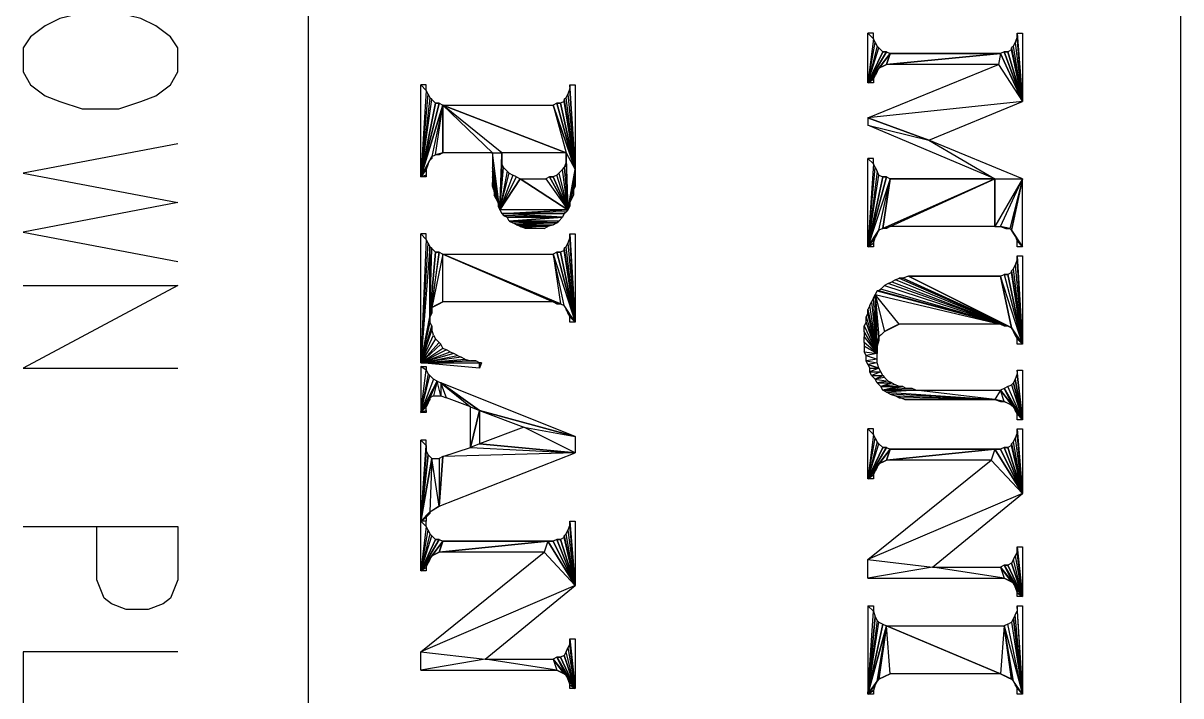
# Model space of a CAD drawing. Header units: metres. Extents: x 0 to 1000, y 0 to 1134.
# Drawn here: x 106.29 to 146.23, y 152.89 to 176.1 of the extents above; entities that cross this region are included whole.
import ezdxf

# ---------------------------------------------------------------- set-up
doc = ezdxf.new("R2010")
doc.units = ezdxf.units.M
doc.layers.add('PLOTS_FINAL', color=1, linetype='Continuous')
doc.layers.add('ROADS', color=1, linetype='Continuous')

msp = doc.modelspace()

# ---------------------------------------------------------------- linework, layer by layer
at = {"layer": 'PLOTS_FINAL', "color": 1}
for points in [[(111.626, 175.246), (111.372, 175.627), (110.864, 176.008), (110.356, 176.262), (109.594, 176.452), (108.324, 176.452), (107.562, 176.262), (107.054, 176.008), (106.546, 175.627), (106.292, 175.246), (106.292, 174.42), (106.546, 173.976), (107.054, 173.595), (107.562, 173.404), (108.324, 173.15), (109.594, 173.15), (110.356, 173.404), (110.864, 173.595), (111.372, 173.976), (111.626, 174.42)], [(135.629, 175.754), (135.438, 175.754), (135.629, 175.563)], [(135.438, 175.754), (135.629, 175.563), (135.438, 174.039)], [(140.772, 173.404), (140.582, 175.627), (140.582, 175.754)], [(140.772, 173.404), (140.582, 175.754), (140.772, 175.754)], [(135.438, 174.039), (135.692, 175.436), (135.629, 175.563)], [(135.756, 175.309), (135.438, 174.039), (135.692, 175.436)], [(140.772, 173.404), (140.455, 175.309), (140.518, 175.436)], [(140.518, 175.436), (140.772, 173.404), (140.582, 175.627)], [(135.438, 174.039), (135.819, 175.246), (135.756, 175.309)], [(135.946, 175.119), (135.438, 174.039), (135.819, 175.246)], [(136.2, 175.055), (135.438, 174.039), (136.073, 175.119)], [(135.946, 175.119), (136.073, 175.119), (135.438, 174.039)], [(135.819, 174.547), (136.2, 175.055), (135.438, 174.039)], [(136.073, 174.674), (135.819, 174.547), (136.2, 175.055)], [(136.073, 175.119), (135.946, 175.119)], [(140.01, 175.055), (139.947, 174.674), (136.073, 174.674)], [(136.2, 175.055), (140.01, 175.055), (136.073, 174.674)], [(140.01, 175.055), (136.2, 175.055)], [(140.01, 175.055), (139.947, 174.674), (140.772, 173.404)], [(140.137, 175.119), (140.01, 175.055), (140.772, 173.404)], [(140.137, 175.119), (140.264, 175.119)], [(140.264, 175.119), (140.137, 175.119), (140.772, 173.404)], [(140.264, 175.119), (140.772, 173.404), (140.391, 175.182)], [(140.391, 175.246), (140.772, 173.404), (140.455, 175.309)], [(140.772, 173.404), (140.391, 175.182), (140.391, 175.246)], [(139.947, 174.674), (140.772, 173.404), (135.438, 172.833)], [(135.438, 174.039), (135.756, 174.42), (135.819, 174.547)], [(136.073, 174.674), (135.946, 174.611), (135.819, 174.547)], [(135.692, 174.293), (135.438, 174.039), (135.756, 174.42)], [(135.438, 174.039), (135.629, 174.166), (135.692, 174.293)], [(135.629, 174.039), (135.438, 174.039), (135.629, 174.166)], [(120.198, 173.976), (120.008, 173.976), (120.198, 173.785)], [(120.008, 173.976), (120.198, 173.785), (120.008, 170.801)], [(120.008, 170.801), (120.262, 173.658), (120.198, 173.785)], [(125.151, 173.849), (125.088, 173.658), (125.342, 171.055)], [(125.151, 173.849), (125.342, 171.055), (125.151, 173.976)], [(125.342, 171.055), (125.151, 173.976), (125.342, 173.976)], [(120.325, 173.531), (120.008, 170.801), (120.262, 173.658)], [(120.008, 170.801), (120.389, 173.468), (120.325, 173.531)], [(120.516, 173.341), (120.008, 170.801), (120.389, 173.468)], [(124.834, 173.341), (125.342, 171.055), (124.961, 173.404)], [(124.961, 173.468), (125.342, 171.055), (125.024, 173.531)], [(125.342, 171.055), (124.961, 173.404), (124.961, 173.468)], [(125.342, 171.055), (125.024, 173.531), (125.088, 173.658)], [(140.772, 173.404), (135.438, 172.833), (137.534, 172.071)], [(120.643, 173.341), (120.77, 173.277), (120.008, 170.801)], [(120.516, 173.341), (120.643, 173.341), (120.008, 170.801)], [(120.77, 173.277), (120.389, 171.499), (120.008, 170.801)], [(120.516, 171.563), (120.77, 173.277), (120.389, 171.499)], [(120.643, 173.341), (120.516, 173.341)], [(120.77, 171.626), (120.516, 171.563), (120.77, 173.277)], [(125.024, 171.626), (122.802, 171.626), (120.77, 173.277)], [(122.802, 171.626), (120.77, 173.277), (122.484, 171.626)], [(120.77, 173.277), (122.484, 171.626), (120.77, 171.626)], [(120.77, 173.277), (124.58, 173.277), (125.024, 171.626)], [(124.707, 173.341), (124.58, 173.277), (125.342, 171.055)], [(124.58, 173.277), (125.024, 171.626), (125.342, 171.055)], [(124.707, 173.341), (124.834, 173.341)], [(124.834, 173.341), (124.707, 173.341), (125.342, 171.055)], [(135.438, 172.833), (135.438, 172.579), (137.534, 172.071)], [(135.438, 172.579), (137.534, 172.071), (139.82, 170.737)], [(137.534, 172.071), (139.82, 170.737), (140.772, 170.737)], [(120.325, 171.372), (120.389, 171.499), (120.008, 170.801)], [(120.008, 170.801), (120.262, 171.245), (120.325, 171.372)], [(120.389, 171.436), (120.325, 171.372), (120.389, 171.499)], [(120.77, 171.626), (120.643, 171.563), (120.516, 171.563)], [(122.484, 171.118), (122.738, 169.658), (122.484, 171.626)], [(122.738, 169.658), (122.484, 171.626), (122.802, 171.626)], [(122.738, 169.658), (122.802, 171.563), (122.802, 171.626)], [(122.802, 171.372), (122.738, 169.658), (122.802, 171.563)], [(122.802, 171.372), (122.802, 171.245), (122.738, 169.658)], [(125.024, 171.626), (125.024, 171.436), (125.088, 169.658)], [(125.024, 171.626), (125.342, 171.055), (125.088, 169.658)], [(125.024, 171.436), (125.024, 171.309), (125.088, 169.658)], [(135.629, 171.436), (135.438, 171.436), (135.629, 171.245)], [(135.438, 171.436), (135.629, 171.245), (135.438, 168.388)], [(120.198, 171.055), (120.008, 170.801), (120.262, 171.245)], [(120.198, 171.055), (120.198, 170.864), (120.008, 170.801)], [(122.484, 171.118), (122.484, 170.991), (122.738, 169.658)], [(122.484, 170.991), (122.484, 170.801), (122.738, 169.658)], [(122.738, 169.658), (122.865, 171.118), (122.802, 171.245)], [(122.992, 170.991), (122.738, 169.658), (122.865, 171.118)], [(122.738, 169.658), (123.056, 170.928), (122.992, 170.991)], [(124.77, 170.928), (125.088, 169.658), (124.897, 171.055)], [(125.088, 169.658), (124.897, 171.055), (124.961, 171.118)], [(125.024, 171.309), (124.961, 171.118), (125.088, 169.658)], [(125.342, 171.055), (125.342, 170.864), (125.088, 169.658)], [(135.438, 168.388), (135.692, 171.118), (135.629, 171.245)], [(135.756, 170.991), (135.438, 168.388), (135.692, 171.118)], [(135.438, 168.388), (135.819, 170.864), (135.756, 170.991)], [(120.198, 170.864), (120.198, 170.801), (120.008, 170.801)], [(122.484, 170.61), (122.675, 169.912), (122.484, 170.801)], [(122.675, 169.912), (122.484, 170.801), (122.738, 169.658)], [(122.675, 169.912), (122.484, 170.483), (122.484, 170.61)], [(123.183, 170.864), (122.738, 169.658), (123.056, 170.928)], [(122.738, 169.658), (123.31, 170.801), (123.183, 170.864)], [(123.437, 170.737), (122.738, 169.658), (123.31, 170.801)], [(125.088, 169.658), (122.738, 169.658), (123.437, 170.737)], [(123.437, 170.737), (124.326, 170.737), (125.088, 169.658)], [(124.326, 170.737), (125.088, 169.658), (124.453, 170.801)], [(124.453, 170.801), (124.58, 170.801)], [(124.58, 170.801), (124.453, 170.801), (125.088, 169.658)], [(124.58, 170.801), (125.088, 169.658), (124.707, 170.864)], [(125.088, 169.658), (124.707, 170.864), (124.77, 170.928)], [(125.342, 170.864), (125.342, 170.674), (125.088, 169.658)], [(125.342, 170.674), (125.151, 169.912), (125.088, 169.658)], [(125.278, 170.356), (125.342, 170.674), (125.151, 169.912)], [(125.342, 170.483), (125.278, 170.356), (125.342, 170.674)], [(135.946, 170.801), (135.438, 168.388), (135.819, 170.864)], [(136.2, 170.737), (135.438, 168.388), (136.073, 170.801)], [(135.946, 170.801), (136.073, 170.801), (135.438, 168.388)], [(135.819, 168.959), (136.2, 170.737), (135.438, 168.388)], [(135.946, 169.023), (135.819, 168.959), (136.2, 170.737)], [(136.073, 170.801), (135.946, 170.801)], [(136.2, 169.086), (139.82, 170.737), (135.946, 169.023)], [(136.2, 170.737), (139.82, 170.737), (135.946, 169.023)], [(139.82, 169.086), (136.2, 169.086), (139.82, 170.737)], [(139.82, 170.737), (136.2, 170.737)], [(139.82, 169.086), (140.01, 169.086), (140.772, 170.737)], [(139.82, 170.737), (140.772, 170.737), (139.82, 169.086)], [(140.01, 169.086), (140.772, 170.737), (140.328, 169.023)], [(140.772, 170.737), (140.328, 169.023), (140.391, 168.959)], [(140.772, 170.737), (140.391, 168.959), (140.772, 168.388)], [(122.548, 170.293), (122.675, 169.912), (122.484, 170.483)], [(122.548, 170.293), (122.548, 170.166), (122.675, 169.912)], [(122.548, 170.166), (122.611, 170.039), (122.675, 169.912)], [(125.278, 170.356), (125.278, 170.166), (125.151, 169.912)], [(125.278, 170.166), (125.215, 170.039), (125.151, 169.912)], [(122.675, 169.912), (122.675, 169.785), (122.738, 169.658)], [(125.151, 169.912), (125.151, 169.785), (125.088, 169.658)], [(122.802, 169.531), (125.088, 169.658), (122.738, 169.658)], [(125.024, 169.594), (122.802, 169.531), (125.088, 169.658)], [(122.802, 169.531), (124.961, 169.531), (125.024, 169.594)], [(122.865, 169.467), (124.897, 169.404), (122.802, 169.531)], [(124.897, 169.404), (122.802, 169.531), (124.961, 169.531)], [(122.865, 169.467), (122.992, 169.404), (124.897, 169.404)], [(122.992, 169.404), (124.897, 169.404), (123.056, 169.277)], [(124.897, 169.404), (124.77, 169.277), (123.056, 169.277)], [(123.056, 169.277), (123.183, 169.213), (124.707, 169.213)], [(124.77, 169.277), (123.056, 169.277), (124.707, 169.213)], [(123.183, 169.213), (124.707, 169.213), (123.31, 169.15)], [(124.707, 169.213), (123.31, 169.15), (124.58, 169.15)], [(123.31, 169.15), (124.58, 169.15), (123.437, 169.086)], [(124.58, 169.15), (124.389, 169.086), (123.437, 169.086)], [(124.389, 169.086), (123.437, 169.086), (124.262, 169.023)], [(123.437, 169.086), (124.262, 169.023), (123.627, 169.023)], [(135.438, 168.388), (135.756, 168.832), (135.819, 168.959)], [(136.2, 169.086), (136.073, 169.023), (135.946, 169.023)], [(140.01, 169.086), (140.201, 169.023), (140.328, 169.023)], [(140.455, 168.832), (140.518, 168.769), (140.391, 168.959)], [(140.518, 168.769), (140.391, 168.959), (140.772, 168.388)], [(120.198, 168.832), (120.008, 168.832), (120.198, 168.642)], [(120.008, 168.832), (120.198, 168.642), (120.008, 164.387)], [(120.008, 164.387), (120.262, 168.515), (120.198, 168.642)], [(125.088, 168.515), (125.342, 165.784), (125.151, 168.705)], [(125.342, 165.784), (125.151, 168.705), (125.151, 168.832)], [(125.342, 165.784), (125.151, 168.832), (125.342, 168.832)], [(135.692, 168.705), (135.438, 168.388), (135.756, 168.832)], [(135.438, 168.388), (135.629, 168.515), (135.692, 168.705)], [(140.518, 168.769), (140.582, 168.578), (140.772, 168.388)], [(140.582, 168.578), (140.772, 168.388), (140.582, 168.388)], [(120.325, 168.388), (120.008, 164.387), (120.262, 168.515)], [(120.008, 164.387), (120.325, 165.975), (120.325, 168.388)], [(120.325, 165.975), (120.389, 168.324), (120.325, 168.388)], [(120.516, 168.197), (120.325, 165.975), (120.389, 168.324)], [(120.389, 166.292), (120.643, 168.197), (120.325, 165.975)], [(120.516, 168.197), (120.643, 168.197), (120.325, 165.975)], [(120.77, 168.134), (120.389, 166.292), (120.643, 168.197)], [(120.643, 168.197), (120.516, 168.197)], [(124.707, 168.197), (124.58, 168.134), (125.342, 165.784)], [(124.707, 168.197), (124.834, 168.197)], [(124.834, 168.197), (124.707, 168.197), (125.342, 165.784)], [(124.834, 168.197), (125.342, 165.784), (124.961, 168.261)], [(124.961, 168.324), (125.342, 165.784), (125.024, 168.388)], [(125.342, 165.784), (124.961, 168.261), (124.961, 168.324)], [(125.342, 165.784), (125.024, 168.388), (125.088, 168.515)], [(135.629, 168.388), (135.438, 168.388), (135.629, 168.515)], [(120.77, 166.483), (120.77, 168.134), (120.389, 166.292)], [(124.58, 166.483), (120.77, 166.483), (120.77, 168.134)], [(124.58, 166.483), (124.834, 166.419), (120.77, 168.134)], [(124.834, 166.419), (120.77, 168.134), (124.58, 168.134)], [(124.834, 166.419), (124.961, 166.356), (124.58, 168.134)], [(124.961, 166.356), (124.58, 168.134), (125.342, 165.784)], [(140.518, 167.753), (140.772, 165.022), (140.582, 167.943)], [(140.772, 165.022), (140.582, 167.943), (140.582, 168.07)], [(140.772, 165.022), (140.582, 168.07), (140.772, 168.07)], [(136.645, 167.308), (140.264, 165.657), (136.835, 167.372)], [(140.264, 165.657), (136.835, 167.372), (140.391, 165.594)], [(136.835, 167.372), (140.01, 167.372)], [(140.01, 167.372), (136.835, 167.372), (140.391, 165.594)], [(140.772, 165.022), (140.01, 167.372), (140.137, 167.435)], [(140.391, 165.594), (140.772, 165.022), (140.01, 167.372)], [(140.137, 167.435), (140.264, 167.435)], [(140.264, 167.435), (140.137, 167.435), (140.772, 165.022)], [(140.264, 167.435), (140.772, 165.022), (140.391, 167.499)], [(140.391, 167.562), (140.772, 165.022), (140.455, 167.626)], [(140.772, 165.022), (140.391, 167.499), (140.391, 167.562)], [(140.772, 165.022), (140.455, 167.626), (140.518, 167.753)], [(140.264, 165.657), (135.883, 166.927), (136.01, 167.054)], [(136.01, 167.054), (140.264, 165.657), (136.137, 167.118)], [(140.264, 165.657), (136.137, 167.118), (136.264, 167.181)], [(136.264, 167.181), (140.264, 165.657), (136.391, 167.245)], [(140.264, 165.657), (136.391, 167.245), (136.518, 167.308)], [(136.518, 167.308), (136.645, 167.308)], [(136.645, 167.308), (136.518, 167.308), (140.264, 165.657)], [(135.565, 166.483), (135.756, 164.705), (135.629, 166.61)], [(135.756, 164.705), (135.629, 166.61), (135.692, 166.737)], [(135.692, 166.737), (140.01, 165.721), (135.756, 166.864)], [(140.01, 165.721), (136.518, 165.721), (135.692, 166.737)], [(136.518, 165.721), (135.692, 166.737), (136.01, 165.467)], [(135.692, 166.737), (136.01, 165.467), (135.819, 165.276)], [(135.819, 165.276), (135.756, 164.959), (135.692, 166.737)], [(135.756, 164.959), (135.692, 166.737), (135.756, 164.705)], [(140.01, 165.721), (135.756, 166.864), (140.264, 165.657)], [(135.756, 166.864), (135.819, 166.864)], [(135.819, 166.864), (135.756, 166.864), (140.264, 165.657)], [(135.819, 166.864), (140.264, 165.657), (135.883, 166.927)], [(120.389, 166.292), (120.389, 166.102), (120.325, 165.975)], [(120.389, 166.292), (120.643, 166.419), (120.77, 166.483)], [(120.516, 166.356), (120.389, 166.292), (120.643, 166.419)], [(124.58, 166.483), (124.707, 166.419), (124.834, 166.419)], [(124.961, 166.356), (125.024, 166.229), (125.342, 165.784)], [(125.024, 166.229), (125.088, 166.102), (125.342, 165.784)], [(135.438, 166.229), (135.756, 164.705), (135.502, 166.356)], [(135.756, 164.705), (135.438, 166.102), (135.438, 166.229)], [(135.756, 164.705), (135.502, 166.356), (135.565, 166.483)], [(120.325, 165.784), (120.008, 164.387), (120.325, 165.975)], [(120.008, 164.387), (120.389, 165.657), (120.325, 165.784)], [(125.088, 166.102), (125.151, 165.975), (125.342, 165.784)], [(125.151, 165.975), (125.342, 165.784), (125.151, 165.784)], [(135.311, 165.657), (135.756, 164.705), (135.375, 165.784)], [(135.375, 165.975), (135.756, 164.705), (135.438, 166.102)], [(135.756, 164.705), (135.375, 165.784), (135.375, 165.975)], [(120.389, 165.53), (120.008, 164.387), (120.389, 165.657)], [(120.008, 164.387), (120.452, 165.34), (120.389, 165.53)], [(135.756, 164.705), (135.311, 165.467), (135.311, 165.657)], [(135.311, 165.276), (135.756, 164.705), (135.311, 165.467)], [(136.01, 165.467), (135.946, 165.403), (135.819, 165.276)], [(136.518, 165.721), (136.391, 165.657), (136.01, 165.467)], [(136.01, 165.467), (136.264, 165.594), (136.391, 165.657)], [(136.137, 165.53), (136.01, 165.467), (136.264, 165.594)], [(140.01, 165.721), (140.137, 165.657), (140.264, 165.657)], [(140.391, 165.594), (140.455, 165.467), (140.772, 165.022)], [(140.772, 165.022), (140.518, 165.34), (140.455, 165.467)], [(120.516, 165.213), (120.008, 164.387), (120.452, 165.34)], [(120.008, 164.387), (120.643, 165.086), (120.516, 165.213)], [(120.706, 165.022), (120.008, 164.387), (120.643, 165.086)], [(120.008, 164.387), (120.77, 164.895), (120.706, 165.022)], [(135.756, 164.705), (135.311, 165.086), (135.311, 165.276)], [(135.311, 164.959), (135.756, 164.705), (135.311, 165.086)], [(135.311, 164.959), (135.311, 164.768), (135.756, 164.705)], [(135.819, 165.276), (135.819, 165.149), (135.756, 164.959)], [(135.756, 164.959), (135.756, 164.832), (135.756, 164.705)], [(140.582, 165.213), (140.772, 165.022), (140.518, 165.34)], [(140.582, 165.213), (140.772, 165.022), (140.582, 165.022)], [(120.897, 164.832), (120.008, 164.387), (120.77, 164.895)], [(120.008, 164.387), (121.024, 164.768), (120.897, 164.832)], [(121.151, 164.705), (120.008, 164.387), (121.024, 164.768)], [(120.008, 164.387), (121.278, 164.641), (121.151, 164.705)], [(121.405, 164.578), (120.008, 164.387), (121.278, 164.641)], [(120.008, 164.387), (121.532, 164.514), (121.405, 164.578)], [(135.311, 164.768), (135.756, 164.705), (135.375, 164.641)], [(135.756, 164.705), (135.375, 164.641), (135.756, 164.514)], [(135.375, 164.641), (135.756, 164.514), (135.375, 164.451)], [(121.722, 164.451), (120.008, 164.387), (121.532, 164.514)], [(121.913, 164.451), (120.008, 164.387), (122.04, 164.387)], [(121.722, 164.451), (121.913, 164.451), (120.008, 164.387)], [(120.008, 164.387), (122.04, 164.387), (122.04, 164.197)], [(120.008, 162.673), (120.198, 164.133), (120.008, 164.26)], [(120.198, 164.133), (120.008, 164.26), (120.198, 164.26)], [(121.913, 164.451), (121.722, 164.451)], [(122.103, 164.387), (122.04, 164.387)], [(122.04, 164.387), (122.103, 164.387), (122.04, 164.197)], [(135.756, 164.514), (135.375, 164.451), (135.756, 164.387)], [(135.375, 164.451), (135.756, 164.387), (135.438, 164.324)], [(135.756, 164.387), (135.438, 164.324), (135.819, 164.197)], [(135.438, 164.324), (135.502, 164.197), (135.819, 164.197)], [(135.502, 164.197), (135.819, 164.197), (135.502, 164.07)], [(135.819, 164.197), (135.502, 164.07), (135.883, 164.07)], [(120.262, 164.006), (120.008, 162.673), (120.198, 164.133)], [(120.008, 162.673), (120.325, 163.943), (120.262, 164.006)], [(120.452, 163.816), (120.008, 162.673), (120.325, 163.943)], [(120.008, 162.673), (120.579, 163.752), (120.452, 163.816)], [(135.502, 164.07), (135.883, 164.07), (135.565, 163.943)], [(135.883, 164.07), (135.565, 163.943), (135.946, 163.943)], [(135.565, 163.943), (135.946, 163.943), (135.692, 163.816)], [(135.946, 163.943), (136.01, 163.879), (135.692, 163.816)], [(136.01, 163.879), (135.692, 163.816), (136.137, 163.752)], [(135.692, 163.816), (136.137, 163.752), (135.756, 163.689)], [(140.518, 163.816), (140.455, 163.689), (140.772, 162.419)], [(140.582, 164.006), (140.518, 163.816), (140.772, 162.419)], [(140.582, 164.006), (140.772, 162.419), (140.582, 164.133)], [(140.772, 162.419), (140.582, 164.133), (140.772, 164.133)], [(120.325, 163.181), (120.008, 162.673), (120.579, 163.752)], [(120.579, 163.752), (120.452, 163.244), (120.325, 163.181)], [(120.706, 163.244), (120.579, 163.752), (120.452, 163.244)], [(120.706, 163.689), (120.706, 163.244), (120.579, 163.752)], [(120.706, 163.244), (120.897, 163.181), (120.706, 163.689)], [(120.897, 163.181), (120.706, 163.689), (121.722, 162.863)], [(120.706, 163.689), (121.722, 162.863), (122.04, 162.736)], [(120.706, 163.689), (122.04, 162.736), (125.342, 161.847)], [(136.137, 163.752), (135.756, 163.689), (136.264, 163.689)], [(135.756, 163.689), (136.264, 163.689), (135.883, 163.562)], [(136.264, 163.689), (136.391, 163.625), (135.883, 163.562)], [(136.391, 163.625), (135.883, 163.562), (136.518, 163.562)], [(135.883, 163.562), (136.518, 163.562), (135.946, 163.435)], [(136.645, 163.562), (136.772, 163.498), (135.946, 163.435)], [(136.518, 163.562), (136.645, 163.562), (135.946, 163.435)], [(136.962, 163.498), (135.946, 163.435), (137.089, 163.435)], [(136.772, 163.498), (136.962, 163.498), (135.946, 163.435)], [(135.946, 163.435), (137.089, 163.435), (136.073, 163.371)], [(136.073, 163.371), (139.82, 163.117), (137.089, 163.435)], [(139.82, 163.117), (136.2, 163.308), (136.073, 163.371)], [(136.645, 163.562), (136.518, 163.562)], [(136.962, 163.498), (136.772, 163.498)], [(139.82, 163.117), (137.089, 163.435), (140.01, 163.435)], [(139.82, 163.117), (140.137, 163.054), (140.01, 163.435)], [(140.01, 163.435), (140.455, 162.863), (140.137, 163.498)], [(140.137, 163.054), (140.01, 163.435), (140.391, 162.927)], [(140.01, 163.435), (140.391, 162.927), (140.455, 162.863)], [(140.137, 163.498), (140.772, 162.419), (140.264, 163.562)], [(140.455, 162.863), (140.137, 163.498), (140.772, 162.419)], [(140.772, 162.419), (140.264, 163.562), (140.391, 163.625)], [(140.455, 163.689), (140.391, 163.625), (140.772, 162.419)], [(120.325, 163.181), (120.325, 163.117), (120.008, 162.673)], [(120.008, 162.673), (120.262, 162.99), (120.325, 163.117)], [(120.198, 162.863), (120.008, 162.673), (120.262, 162.99)], [(136.391, 163.244), (139.82, 163.117), (136.2, 163.308)], [(136.518, 163.181), (136.581, 163.181), (136.391, 163.244)], [(136.581, 163.181), (136.391, 163.244), (139.82, 163.117)], [(136.581, 163.181), (136.708, 163.117), (139.82, 163.117)], [(139.82, 163.117), (140.01, 163.054), (140.137, 163.054)], [(140.137, 163.054), (140.264, 162.99), (140.391, 162.927)], [(120.008, 162.673), (120.198, 162.736), (120.198, 162.863)], [(120.198, 162.673), (120.008, 162.673), (120.198, 162.736)], [(121.722, 162.863), (122.04, 162.736), (121.722, 161.466)], [(122.04, 162.736), (122.04, 161.593), (121.722, 161.466)], [(122.04, 162.736), (123.564, 162.165), (125.342, 161.847)], [(140.455, 162.863), (140.518, 162.736), (140.772, 162.419)], [(140.518, 162.736), (140.582, 162.609), (140.772, 162.419)], [(140.582, 162.609), (140.772, 162.419), (140.582, 162.419)], [(123.564, 162.165), (122.04, 161.593), (125.342, 161.276)], [(123.564, 162.165), (125.342, 161.847), (125.342, 161.276)], [(135.629, 162.101), (135.438, 162.101), (135.629, 161.911)], [(135.438, 162.101), (135.629, 161.911), (135.438, 160.387)], [(135.438, 160.387), (135.692, 161.784), (135.629, 161.911)], [(135.756, 161.657), (135.438, 160.387), (135.692, 161.784)], [(140.772, 159.879), (140.455, 161.657), (140.518, 161.784)], [(140.518, 161.784), (140.772, 159.879), (140.582, 161.974)], [(140.772, 159.879), (140.582, 161.974), (140.582, 162.101)], [(140.772, 159.879), (140.582, 162.101), (140.772, 162.101)], [(120.198, 161.72), (120.008, 161.72), (120.198, 161.53)], [(120.008, 161.72), (120.198, 161.53), (120.008, 158.926)], [(120.198, 161.53), (120.198, 161.339), (120.008, 158.926)], [(121.722, 161.466), (125.342, 161.276), (120.77, 161.149)], [(122.04, 161.593), (121.722, 161.466), (125.342, 161.276)], [(135.438, 160.387), (135.819, 161.593), (135.756, 161.657)], [(135.946, 161.466), (135.438, 160.387), (135.819, 161.593)], [(136.2, 161.403), (135.438, 160.387), (136.073, 161.466)], [(135.946, 161.466), (136.073, 161.466), (135.438, 160.387)], [(135.819, 160.895), (136.2, 161.403), (135.438, 160.387)], [(136.073, 161.022), (135.819, 160.895), (136.2, 161.403)], [(136.073, 161.466), (135.946, 161.466)], [(139.82, 161.403), (139.693, 161.022), (136.073, 161.022)], [(136.2, 161.403), (139.82, 161.403), (136.073, 161.022)], [(139.82, 161.403), (136.2, 161.403)], [(139.82, 161.403), (139.693, 161.022), (140.772, 159.879)], [(139.82, 161.403), (140.01, 161.403)], [(140.01, 161.403), (139.82, 161.403), (140.772, 159.879)], [(140.137, 161.466), (140.01, 161.403), (140.772, 159.879)], [(140.137, 161.466), (140.264, 161.466)], [(140.264, 161.466), (140.137, 161.466), (140.772, 159.879)], [(140.264, 161.466), (140.772, 159.879), (140.391, 161.53)], [(140.391, 161.593), (140.772, 159.879), (140.455, 161.657)], [(140.772, 159.879), (140.391, 161.53), (140.391, 161.593)], [(120.198, 161.339), (120.262, 161.212), (120.008, 158.926)], [(120.262, 161.212), (120.389, 161.085), (120.008, 158.926)], [(120.389, 161.085), (120.325, 159.244), (120.008, 158.926)], [(120.325, 159.244), (120.643, 159.434), (120.389, 161.085)], [(120.389, 161.085), (120.643, 161.085), (120.643, 159.434)], [(125.342, 161.276), (120.77, 161.149), (120.643, 159.434)], [(120.643, 161.085), (120.643, 159.434), (120.77, 161.149)], [(139.693, 161.022), (140.772, 159.879), (135.438, 157.593)], [(136.073, 161.022), (135.946, 160.958), (135.819, 160.895)], [(135.438, 160.387), (135.756, 160.768), (135.819, 160.895)], [(135.692, 160.641), (135.438, 160.387), (135.756, 160.768)], [(135.438, 160.387), (135.629, 160.514), (135.692, 160.641)], [(135.629, 160.387), (135.438, 160.387), (135.629, 160.514)], [(140.772, 159.879), (135.438, 157.593), (137.661, 157.339)], [(120.452, 159.307), (120.325, 159.244), (120.643, 159.434)], [(120.325, 159.244), (120.325, 159.18), (120.008, 158.926)], [(120.008, 158.926), (120.198, 159.053), (120.325, 159.18)], [(120.198, 158.926), (120.008, 158.926), (120.198, 159.053)], [(120.198, 158.926), (120.008, 158.926), (120.198, 158.736)], [(120.008, 158.926), (120.198, 158.736), (120.008, 157.212)], [(120.008, 157.212), (120.262, 158.609), (120.198, 158.736)], [(120.325, 158.482), (120.008, 157.212), (120.262, 158.609)], [(125.342, 156.704), (125.024, 158.482), (125.088, 158.609)], [(125.088, 158.609), (125.342, 156.704), (125.151, 158.799)], [(125.342, 156.704), (125.151, 158.799), (125.151, 158.926)], [(125.342, 156.704), (125.151, 158.926), (125.342, 158.926)], [(120.008, 157.212), (120.389, 158.418), (120.325, 158.482)], [(120.516, 158.291), (120.008, 157.212), (120.389, 158.418)], [(120.77, 158.228), (120.008, 157.212), (120.643, 158.291)], [(120.516, 158.291), (120.643, 158.291), (120.008, 157.212)], [(120.389, 157.72), (120.77, 158.228), (120.008, 157.212)], [(120.643, 157.847), (120.389, 157.72), (120.77, 158.228)], [(120.643, 158.291), (120.516, 158.291)], [(124.389, 158.228), (124.262, 157.847), (120.643, 157.847)], [(120.77, 158.228), (124.389, 158.228), (120.643, 157.847)], [(124.389, 158.228), (120.77, 158.228)], [(124.389, 158.228), (124.262, 157.847), (125.342, 156.704)], [(124.389, 158.228), (124.58, 158.228)], [(124.58, 158.228), (124.389, 158.228), (125.342, 156.704)], [(124.707, 158.291), (124.58, 158.228), (125.342, 156.704)], [(124.707, 158.291), (124.834, 158.291)], [(124.834, 158.291), (124.707, 158.291), (125.342, 156.704)], [(124.834, 158.291), (125.342, 156.704), (124.961, 158.355)], [(124.961, 158.418), (125.342, 156.704), (125.024, 158.482)], [(125.342, 156.704), (124.961, 158.355), (124.961, 158.418)], [(124.262, 157.847), (125.342, 156.704), (120.008, 154.418)], [(120.643, 157.847), (120.516, 157.783), (120.389, 157.72)], [(140.518, 157.72), (140.772, 156.323), (140.582, 157.847)], [(140.772, 156.323), (140.582, 157.847), (140.582, 158.037)], [(140.772, 156.323), (140.582, 158.037), (140.772, 158.037)], [(120.008, 157.212), (120.325, 157.593), (120.389, 157.72)], [(120.262, 157.466), (120.008, 157.212), (120.325, 157.593)], [(120.008, 157.212), (120.198, 157.339), (120.262, 157.466)], [(135.438, 157.593), (137.661, 157.339), (135.438, 156.958)], [(140.01, 157.339), (140.455, 156.767), (140.137, 157.402)], [(140.455, 156.767), (140.137, 157.402), (140.772, 156.323)], [(140.137, 157.402), (140.264, 157.402)], [(140.264, 157.402), (140.137, 157.402), (140.772, 156.323)], [(140.391, 157.466), (140.264, 157.402), (140.772, 156.323)], [(140.391, 157.466), (140.772, 156.323), (140.455, 157.593)], [(140.772, 156.323), (140.455, 157.593), (140.518, 157.72)], [(120.198, 157.212), (120.008, 157.212), (120.198, 157.339)], [(135.438, 156.958), (140.137, 156.958), (137.661, 157.339)], [(140.137, 156.958), (137.661, 157.339), (140.01, 157.339)], [(140.137, 156.958), (140.391, 156.831), (140.01, 157.339)], [(140.391, 156.831), (140.01, 157.339), (140.455, 156.767)], [(125.342, 156.704), (120.008, 154.418), (122.23, 154.164)], [(140.137, 156.958), (140.264, 156.894), (140.391, 156.831)], [(140.455, 156.767), (140.518, 156.64), (140.772, 156.323)], [(140.518, 156.64), (140.582, 156.45), (140.772, 156.323)], [(140.582, 156.45), (140.772, 156.323), (140.582, 156.323)], [(135.438, 152.957), (135.629, 155.815), (135.438, 156.005)], [(135.629, 155.815), (135.438, 156.005), (135.629, 156.005)], [(135.692, 155.624), (135.438, 152.957), (135.629, 155.815)], [(140.772, 152.957), (140.518, 155.688), (140.582, 155.815)], [(140.582, 155.815), (140.772, 152.957), (140.582, 156.005)], [(140.772, 152.957), (140.582, 156.005), (140.772, 156.005)], [(135.692, 155.624), (135.756, 155.497), (135.438, 152.957)], [(135.438, 152.957), (135.819, 155.434), (135.756, 155.497)], [(135.946, 155.37), (135.438, 152.957), (135.819, 155.434)], [(140.772, 152.957), (140.264, 155.37), (140.391, 155.434)], [(140.455, 155.561), (140.391, 155.434), (140.772, 152.957)], [(140.455, 155.561), (140.772, 152.957), (140.518, 155.688)], [(135.946, 155.37), (136.073, 155.307), (135.438, 152.957)], [(136.073, 155.307), (135.756, 153.402), (135.438, 152.957)], [(136.073, 155.307), (135.819, 153.465), (135.756, 153.402)], [(136.2, 153.656), (136.073, 155.307), (135.819, 153.465)], [(140.01, 153.656), (136.2, 153.656), (136.073, 155.307)], [(136.073, 155.307), (140.137, 155.307), (140.01, 153.656)], [(140.137, 155.307), (140.01, 153.656), (140.391, 153.465)], [(140.137, 155.307), (140.772, 152.957), (140.264, 155.37)], [(140.391, 153.465), (140.455, 153.402), (140.137, 155.307)], [(140.455, 153.402), (140.137, 155.307), (140.772, 152.957)], [(125.088, 154.545), (125.342, 153.148), (125.151, 154.672)], [(125.342, 153.148), (125.151, 154.672), (125.151, 154.862)], [(125.342, 153.148), (125.151, 154.862), (125.342, 154.862)], [(120.008, 154.418), (122.23, 154.164), (120.008, 153.783)], [(124.58, 154.164), (125.024, 153.592), (124.707, 154.227)], [(125.024, 153.592), (124.707, 154.227), (125.342, 153.148)], [(124.707, 154.227), (124.834, 154.227)], [(124.834, 154.227), (124.707, 154.227), (125.342, 153.148)], [(124.961, 154.291), (124.834, 154.227), (125.342, 153.148)], [(124.961, 154.291), (125.342, 153.148), (125.024, 154.418)], [(125.342, 153.148), (125.024, 154.418), (125.088, 154.545)], [(120.008, 153.783), (124.707, 153.783), (122.23, 154.164)], [(124.707, 153.783), (122.23, 154.164), (124.58, 154.164)], [(124.707, 153.783), (124.961, 153.656), (124.58, 154.164)], [(124.961, 153.656), (124.58, 154.164), (125.024, 153.592)], [(124.707, 153.783), (124.834, 153.719), (124.961, 153.656)], [(125.024, 153.592), (125.088, 153.465), (125.342, 153.148)], [(125.088, 153.465), (125.151, 153.275), (125.342, 153.148)], [(135.756, 153.402), (135.692, 153.275), (135.438, 152.957)], [(135.819, 153.465), (136.073, 153.592), (136.2, 153.656)], [(135.946, 153.529), (135.819, 153.465), (136.073, 153.592)], [(140.01, 153.656), (140.137, 153.592), (140.391, 153.465)], [(140.137, 153.592), (140.264, 153.529), (140.391, 153.465)], [(140.455, 153.402), (140.518, 153.275), (140.772, 152.957)], [(125.151, 153.275), (125.342, 153.148), (125.151, 153.148)], [(135.692, 153.275), (135.629, 153.084), (135.438, 152.957)], [(135.629, 153.084), (135.629, 152.957), (135.438, 152.957)], [(140.518, 153.275), (140.582, 153.148), (140.772, 152.957)], [(140.582, 153.148), (140.772, 152.957), (140.582, 152.957)]]:
    msp.add_lwpolyline(points, close=True, dxfattribs=at)
for points in [[(111.626, 171.944), (106.292, 170.928), (111.626, 169.912), (106.292, 168.896), (111.626, 167.88)], [(106.292, 167.054), (111.626, 167.054), (106.292, 164.197), (111.626, 164.197)], [(106.292, 158.736), (111.626, 158.736), (111.626, 156.894), (111.372, 156.259), (111.118, 156.069), (110.61, 155.878), (109.848, 155.878), (109.34, 156.069), (109.086, 156.259), (108.832, 156.894), (108.832, 158.736)], [(111.626, 154.418), (106.292, 154.418), (106.292, 152.005)]]:
    msp.add_lwpolyline(points, dxfattribs=at)
at = {"layer": 'ROADS', "color": 1}
for p, q in [((116.134, 62.279), (116.134, 276.719)), ((146.233, 62.279), (146.233, 276.719))]:
    msp.add_line(p, q, dxfattribs=at)

doc.saveas('drawing.dxf')
